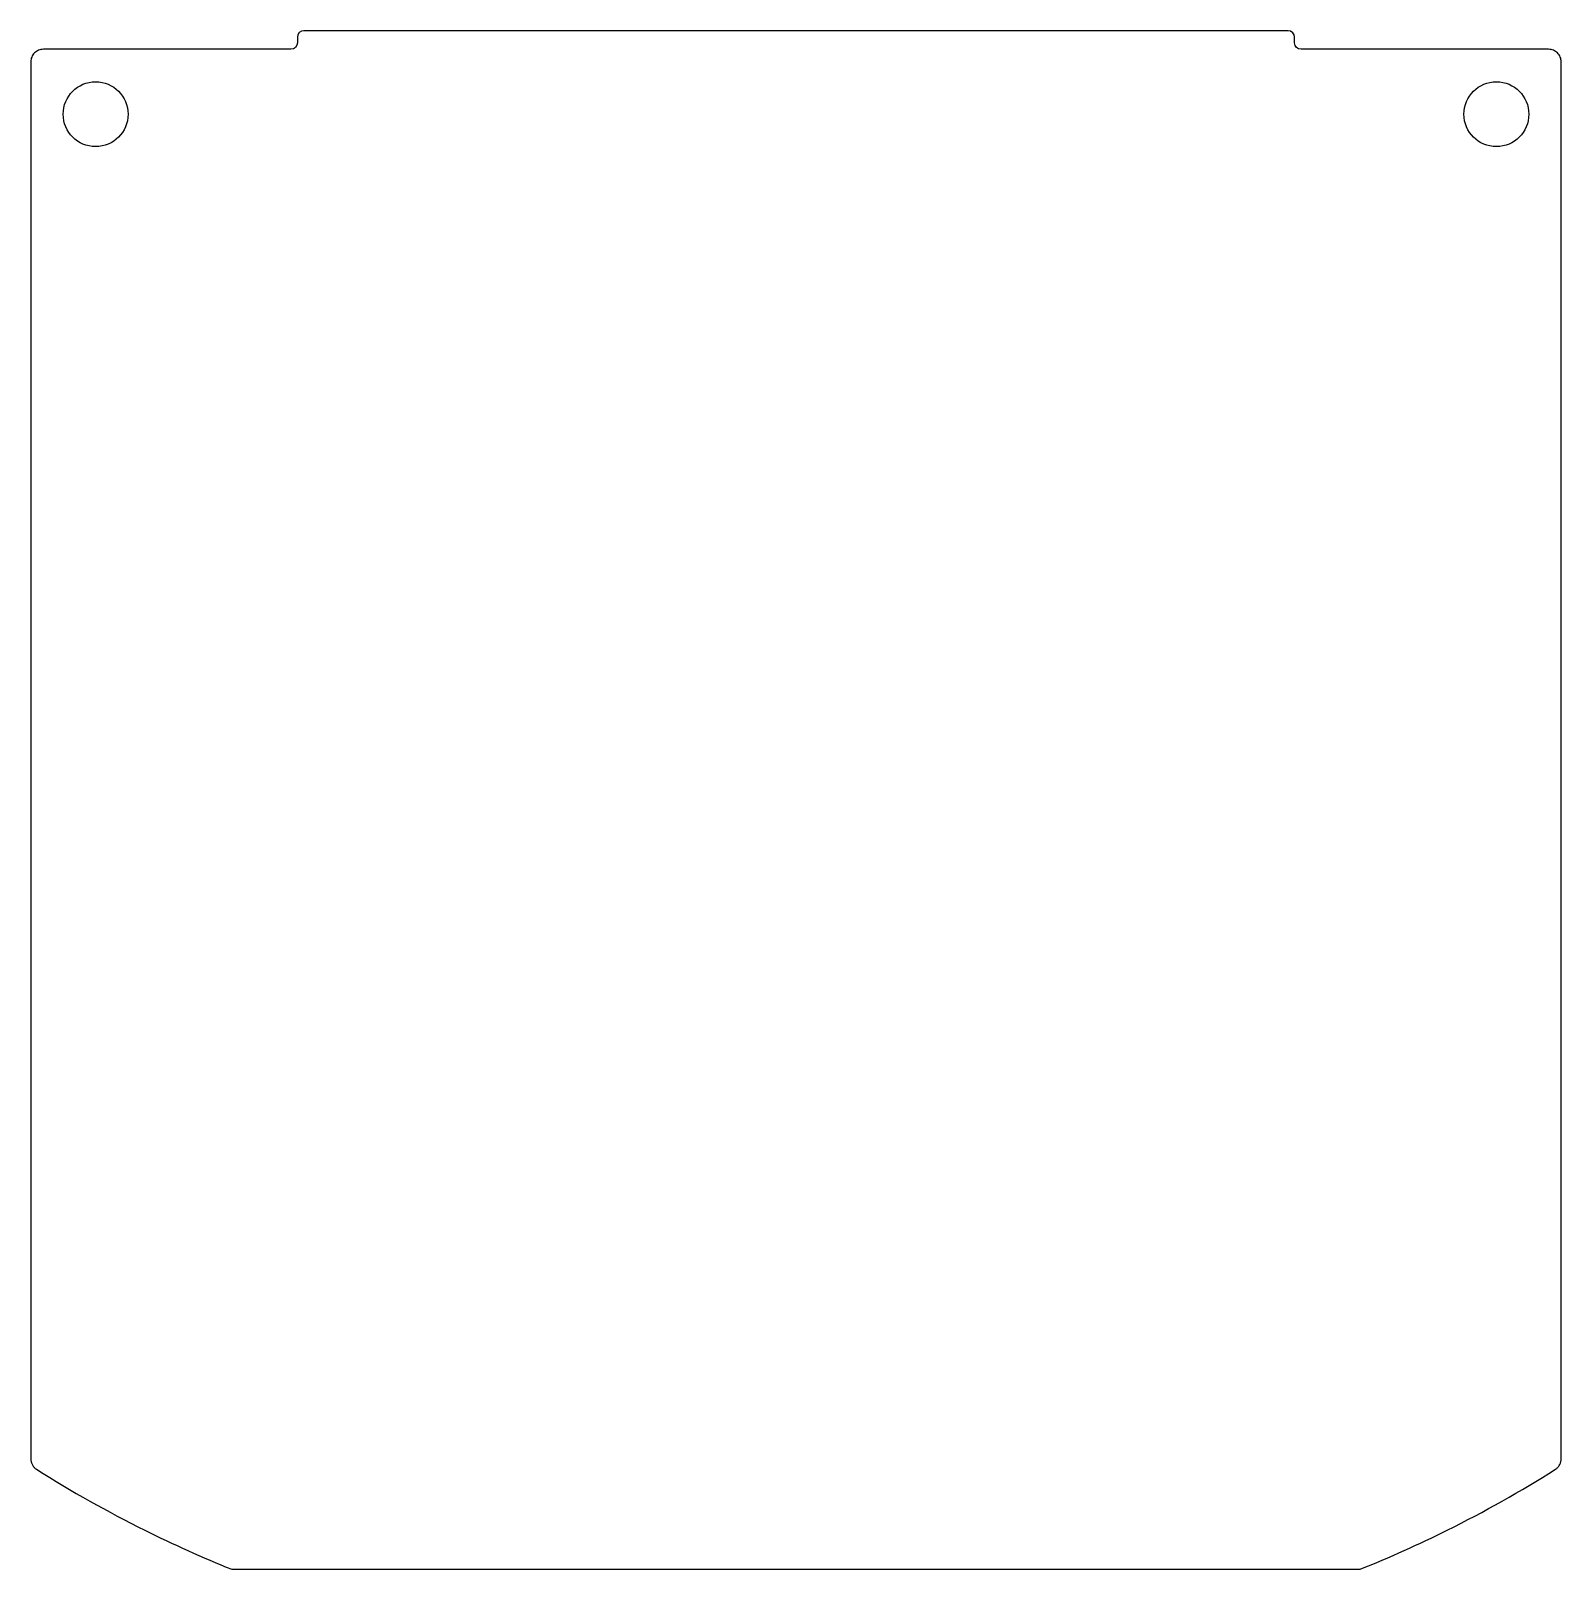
# Model space of a CAD drawing. Header units: millimetres. Extents: x 161.3 to 255.7, y -5.4 to 89.5.
import ezdxf

# ---------------------------------------------------------------- set-up
doc = ezdxf.new("R2010")
doc.units = ezdxf.units.MM
doc.header["$MEASUREMENT"] = 0
doc.layers.add('Board Outline', color=7, linetype='Continuous', lineweight=0)

msp = doc.modelspace()

# ---------------------------------------------------------------- linework, layer by layer
at = {"layer": 'Board Outline', "color": 18, "lineweight": 25, "true_color": 0x000000}
for centre in [(165.308, 84.331), (251.697, 84.331)]:
    msp.add_circle(centre, 2, dxfattribs=at)
msp.add_open_spline([(173.704, -5.38), (171.89, -4.65), (170.093, -3.844), (168.342, -2.977), (166.048, -1.835), (163.802, -0.57), (161.67, 0.781), (161.612, 0.818), (161.559, 0.861), (161.512, 0.911), (161.476, 0.949), (161.434, 1.007), (161.405, 1.059), (161.38, 1.103), (161.355, 1.158), (161.334, 1.241), (161.316, 1.31), (161.308, 1.374), (161.308, 1.436), (161.308, 1.436), (161.308, 87.556), (161.308, 87.556), (161.308, 87.607), (161.313, 87.659), (161.324, 87.716), (161.333, 87.759), (161.347, 87.807), (161.365, 87.85), (161.388, 87.906), (161.41, 87.947), (161.439, 87.99), (161.461, 88.021), (161.499, 88.068), (161.54, 88.112), (161.613, 88.181), (161.699, 88.237), (161.791, 88.275), (161.88, 88.312), (161.983, 88.333), (162.084, 88.333), (162.084, 88.333), (177.352, 88.333), (177.352, 88.333), (177.574, 88.333), (177.754, 88.513), (177.754, 88.735), (177.754, 88.735), (177.754, 89.076), (177.754, 89.076), (177.754, 89.297), (177.933, 89.476), (178.153, 89.476), (178.153, 89.476), (238.85, 89.476), (238.85, 89.476), (239.071, 89.476), (239.251, 89.296), (239.251, 89.075), (239.251, 89.075), (239.251, 88.73), (239.251, 88.73), (239.251, 88.51), (239.428, 88.333), (239.648, 88.333), (239.648, 88.333), (254.921, 88.333), (254.921, 88.333), (254.968, 88.333), (255.02, 88.327), (255.077, 88.316), (255.119, 88.307), (255.169, 88.292), (255.223, 88.27), (255.262, 88.253), (255.311, 88.228), (255.35, 88.202), (255.394, 88.173), (255.434, 88.14), (255.466, 88.108), (255.5, 88.075), (255.526, 88.047), (255.567, 87.986), (255.595, 87.945), (255.622, 87.896), (255.639, 87.854), (255.676, 87.764), (255.697, 87.66), (255.697, 87.556), (255.697, 87.556), (255.697, 1.436), (255.697, 1.436), (255.697, 1.374), (255.688, 1.31), (255.672, 1.245), (255.656, 1.183), (255.632, 1.124), (255.603, 1.071), (255.564, 1), (255.524, 0.944), (255.479, 0.896), (255.445, 0.861), (255.393, 0.818), (255.341, 0.785), (253.202, -0.57), (250.956, -1.835), (248.66, -2.978), (246.912, -3.844), (245.116, -4.649), (243.305, -5.378), (243.305, -5.378), (173.704, -5.38), (173.704, -5.38)], degree=3, knots=[0, 0, 0, 0, 1, 1, 1, 2, 2, 2, 3, 3, 3, 4, 4, 4, 5, 5, 5, 6, 6, 6, 7, 7, 7, 8, 8, 8, 9, 9, 9, 10, 10, 10, 11, 11, 11, 12, 12, 12, 13, 13, 13, 14, 14, 14, 15, 15, 15, 16, 16, 16, 17, 17, 17, 18, 18, 18, 19, 19, 19, 20, 20, 20, 21, 21, 21, 22, 22, 22, 23, 23, 23, 24, 24, 24, 25, 25, 25, 26, 26, 26, 27, 27, 27, 28, 28, 28, 29, 29, 29, 30, 30, 30, 31, 31, 31, 32, 32, 32, 33, 33, 33, 34, 34, 34, 35, 35, 35, 36, 36, 36, 37, 37, 37, 37], dxfattribs=at)

doc.saveas('drawing.dxf')
